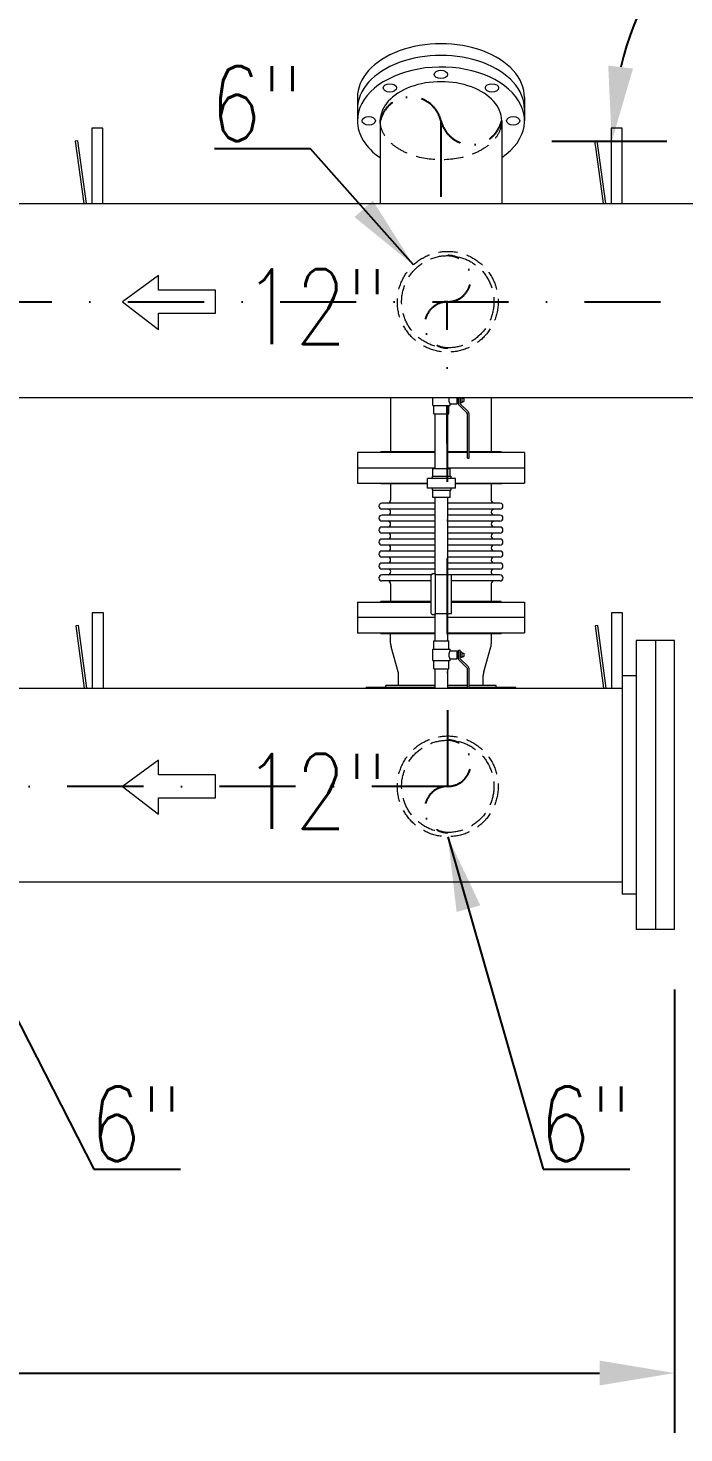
# Model space of a CAD drawing. Header units: millimetres. Extents: x -312439 to 477422, y -331570 to 212570.
# Drawn here: x 361220 to 362315, y 170198 to 172543 of the extents above; entities that cross this region are included whole.
import ezdxf

# ---------------------------------------------------------------- set-up
doc = ezdxf.new("R2010")
doc.units = ezdxf.units.MM
doc.linetypes.add('DASHDOT', pattern=[25.4, 12.7, -6.35, 0, -6.35])
doc.linetypes.add('HIDDEN', pattern=[9.525, 6.35, -3.175])
doc.layers.add('ARCONDTEXTO', color=4, linetype='Continuous')
doc.layers.add('TEXTO FORMATO', color=4, linetype='Continuous')
doc.styles.add('ROMAND', font='ROMAND.SHX')
doc.styles.add('ROMANS', font='romans.shx', dxfattribs={"height": 187.5})
doc.dimstyles.new('1-50 (MILIMETRO)', dxfattribs={"dimscale": 0, "dimtxt": 125, "dimasz": 125, "dimexe": 100, "dimexo": 100, "dimgap": 50, "dimtad": 0, "dimdec": 0, "dimzin": 0, "dimdsep": 46, "dimtxsty": 'ROMAND', "dimcen": -390, "dimclrd": 1, "dimclre": 1, "dimclrt": 3, "dimadec": 0, "dimazin": 0, "dimtfac": 1, "dimtdec": 0, "dimtix": 1, "dimtmove": 2, "dimatfit": 2, "dimfxl": 1, "dimtvp": 1, "dimtolj": 1, "dimtzin": 0, "dimarcsym": 0})

# ---------------------------------------------------------------- blocks, each defined once
blk = doc.blocks.new('*D122')
at = {"color": 1, "lineweight": -2, "transparency": 16777216}
for p, q in [((362723.5, 172790.6), (362723.5, 172982.6)), ((362286.9, 172354), (362094.8, 172354))]:
    blk.add_line(p, q, dxfattribs=at)
blk.add_arc((362723.5, 172354), 528.6, 103.5802, 166.4198, dxfattribs=at)
at = {"color": 1, "transparency": 16777216}
for points in [[(362596.9, 172888.5), (362601.8, 172847.1), (362723.5, 172882.6)], [(362230.3, 172475.6), (362188.9, 172480.6), (362194.8, 172354)]]:
    blk.add_solid(points, dxfattribs=at)
at = {"layer": 'Defpoints', "color": 0, "transparency": 16777216}
for p in [(362459.2, 172811.8), (362723.5, 172690.6), (362386.9, 172354), (362723.5, 172354)]:
    blk.add_point(p, dxfattribs=at)
at = {"color": 3, "transparency": 16777216, "insert": (362261.3, 172816.2), "char_height": 125, "attachment_point": 5, "rotation": 45, "style": 'ROMAND'}
blk.add_mtext('\\A1;90°', dxfattribs=at)
blk = doc.blocks.new('*D64')
at = {"color": 1, "lineweight": -2, "transparency": 16777216}
for p, q in [((358303.6, 170937.8), (358303.6, 170197.5)), ((362299.4, 170937.8), (362299.4, 170197.5)), ((358428.6, 170297.5), (362174.4, 170297.5))]:
    blk.add_line(p, q, dxfattribs=at)
at = {"color": 1, "transparency": 16777216}
for points in [[(358428.6, 170318.3), (358428.6, 170276.7), (358303.6, 170297.5)], [(362174.4, 170318.3), (362174.4, 170276.7), (362299.4, 170297.5)]]:
    blk.add_solid(points, dxfattribs=at)
at = {"layer": 'Defpoints', "color": 0, "transparency": 16777216}
for p in [(358303.6, 171037.8), (362299.4, 171037.8), (362299.4, 170297.5)]:
    blk.add_point(p, dxfattribs=at)
at = {"color": 3, "transparency": 16777216, "insert": (360301.5, 170422.5), "char_height": 125, "attachment_point": 5, "style": 'ROMAND'}
blk.add_mtext('\\A1;3996', dxfattribs=at)

msp = doc.modelspace()

# ---------------------------------------------------------------- linework, layer by layer
at = {"color": 5, "linetype": 'Continuous', "lineweight": 0}
for p, q in [((361770.151, 172427.418), (361770.151, 172388.503)), ((362049.151, 172427.418), (362049.151, 172388.503)), ((361808.151, 172388.503), (361808.151, 172250.377)), ((362011.151, 172388.503), (362011.151, 172250.377)), ((361326.677, 172375.875), (361326.677, 172250.377)), ((361345.187, 172375.875), (361326.677, 172375.875)), ((361345.187, 172250.377), (361345.187, 172375.875)), ((362193.635, 172375.875), (362193.635, 172250.377)), ((362212.146, 172375.875), (362193.635, 172375.875)), ((362212.146, 172250.377), (362212.146, 172375.875)), ((361303.573, 172354.843), (361299.212, 172354.247)), ((361299.212, 172354.247), (361313.426, 172250.377)), ((361317.868, 172250.377), (361303.573, 172354.843)), ((362170.532, 172354.843), (362166.171, 172354.247)), ((362166.171, 172354.247), (362168.069, 172340.376)), ((362168.069, 172340.376), (362180.384, 172250.377)), ((362184.827, 172250.377), (362170.532, 172354.843)), ((359401.634, 172250.377), (362386.868, 172250.377)), ((359401.634, 171926.577), (362715.707, 171926.577)), ((361825.501, 171926.577), (361825.501, 171836.027)), ((361896.179, 171912.89), (361896.179, 171926.577)), ((361936.169, 171926.577), (361936.169, 171915.913)), ((361936.169, 171925.191), (361938.894, 171925.191)), ((361936.169, 171919.589), (361938.894, 171919.589)), ((361938.894, 171914.671), (361938.894, 171926.577)), ((361941.844, 171915.893), (361941.844, 171926.577)), ((361941.844, 171925.191), (361942.31, 171925.191)), ((361941.844, 171919.589), (361942.31, 171919.589)), ((361942.31, 171917.745), (361942.31, 171926.577)), ((361944.243, 171917.745), (361942.31, 171917.745)), ((361944.243, 171926.577), (361944.243, 171917.745)), ((361944.243, 171925.191), (361947.91, 171925.191)), ((361944.243, 171919.589), (361947.91, 171919.589)), ((361947.91, 171925.191), (361947.91, 171919.589)), ((361993.801, 171836.027), (361993.801, 171926.577)), ((361896.179, 171912.89), (361924.823, 171912.89)), ((361898.001, 171898.89), (361898.001, 171912.89)), ((361898.001, 171898.89), (361923.001, 171898.89)), ((361899.851, 171807.269), (361899.851, 171898.89)), ((361921.151, 171807.269), (361921.151, 171898.89)), ((361923.001, 171898.89), (361923.001, 171912.89)), ((361924.823, 171915.913), (361936.169, 171915.913)), ((361924.823, 171912.89), (361924.823, 171915.913)), ((361952.868, 171900.696), (361938.894, 171914.671)), ((361954.954, 171902.782), (361941.844, 171915.893)), ((361954.051, 171825.04), (361954.051, 171897.841)), ((361957.001, 171825.04), (361957.001, 171897.841)), ((361899.851, 171834.427), (361770.151, 171834.427)), ((361770.151, 171834.427), (361770.151, 171783.627)), ((361809.751, 171836.027), (361808.151, 171834.427)), ((361809.751, 171836.027), (361899.851, 171836.027)), ((361921.151, 171836.027), (361954.051, 171836.027)), ((361954.051, 171834.427), (361921.151, 171834.427)), ((361954.051, 171825.04), (361957.001, 171825.04)), ((361957.001, 171836.027), (362009.551, 171836.027)), ((362049.151, 171834.427), (361957.001, 171834.427)), ((362009.551, 171836.027), (362011.151, 171834.427)), ((362049.151, 171834.427), (362049.151, 171783.627)), ((361770.151, 171809.027), (361899.851, 171809.027)), ((361924.823, 171807.269), (361896.179, 171807.269)), ((361896.179, 171794.899), (361896.179, 171807.269)), ((361921.151, 171809.027), (362049.151, 171809.027)), ((361924.823, 171794.899), (361924.823, 171807.269)), ((361770.151, 171783.627), (361886.97, 171783.627)), ((361809.751, 171782.027), (361808.151, 171783.627)), ((361886.97, 171782.027), (361809.751, 171782.027)), ((361825.651, 171782.027), (361825.651, 171755.004)), ((361934.032, 171791.269), (361886.97, 171791.269)), ((361886.97, 171775.269), (361886.97, 171791.269)), ((361894.978, 171794.899), (361926.024, 171794.899)), ((361894.978, 171794.899), (361894.978, 171791.269)), ((361926.024, 171794.899), (361926.024, 171791.269)), ((361934.032, 171775.269), (361934.032, 171791.269)), ((361934.032, 171783.627), (362049.151, 171783.627)), ((362009.551, 171782.027), (361934.032, 171782.027)), ((361993.651, 171782.027), (361993.651, 171755.004)), ((362009.551, 171782.027), (362011.151, 171783.627)), ((361934.032, 171775.269), (361886.97, 171775.269)), ((361894.978, 171775.269), (361894.978, 171771.638)), ((361894.978, 171771.638), (361926.024, 171771.638)), ((361896.179, 171759.269), (361896.179, 171771.638)), ((361924.823, 171759.269), (361896.179, 171759.269)), ((361899.851, 171630.698), (361899.851, 171759.269)), ((361921.151, 171630.698), (361921.151, 171759.269)), ((361924.823, 171759.269), (361924.823, 171771.638)), ((361926.024, 171775.269), (361926.024, 171771.638)), ((361899.851, 171750.004), (361811.144, 171750.004)), ((361899.851, 171740.004), (361811.144, 171740.004)), ((361899.851, 171730.004), (361811.144, 171730.004)), ((362008.158, 171750.004), (361921.151, 171750.004)), ((362008.158, 171740.004), (361921.151, 171740.004)), ((362008.158, 171730.004), (361921.151, 171730.004)), ((361899.851, 171720.004), (361811.144, 171720.004)), ((361899.851, 171710.004), (361811.144, 171710.004)), ((362008.158, 171720.004), (361921.151, 171720.004)), ((362008.158, 171710.004), (361921.151, 171710.004)), ((361899.851, 171700.004), (361811.144, 171700.004)), ((361899.851, 171690.004), (361811.144, 171690.004)), ((362008.158, 171700.004), (361921.151, 171700.004)), ((362008.158, 171690.004), (361921.151, 171690.004)), ((361899.851, 171680.004), (361811.144, 171680.004)), ((361899.851, 171670.004), (361811.144, 171670.004)), ((361899.851, 171660.004), (361811.144, 171660.004)), ((362008.158, 171680.004), (361921.151, 171680.004)), ((362008.158, 171670.004), (361921.151, 171670.004)), ((362008.158, 171660.004), (361921.151, 171660.004)), ((361899.851, 171650.004), (361811.144, 171650.004)), ((361899.851, 171640.004), (361811.144, 171640.004)), ((362008.158, 171650.004), (361921.151, 171650.004)), ((362008.158, 171640.004), (361921.151, 171640.004)), ((361893.592, 171630.242), (361811.144, 171630.242)), ((361893.592, 171620.004), (361811.144, 171620.004)), ((361825.651, 171615.004), (361825.651, 171586.027)), ((361893.592, 171565.786), (361893.592, 171630.611)), ((361893.865, 171631.124), (361895.501, 171632.228)), ((361895.609, 171632.261), (361899.803, 171632.261)), ((361899.803, 171632.261), (361899.803, 171564.136)), ((361899.803, 171630.698), (361927.101, 171630.698)), ((361927.101, 171565.698), (361927.101, 171630.698)), ((362008.158, 171630.242), (361927.101, 171630.242)), ((362008.158, 171620.004), (361927.101, 171620.004)), ((361993.651, 171615.004), (361993.651, 171586.027)), ((361327.527, 171566.725), (361327.527, 171441.227)), ((361346.037, 171566.725), (361327.527, 171566.725)), ((361346.037, 171441.227), (361346.037, 171566.725)), ((361770.151, 171584.427), (361893.592, 171584.427)), ((361770.151, 171584.427), (361770.151, 171533.627)), ((361809.751, 171586.027), (361808.151, 171584.427)), ((361893.592, 171586.027), (361809.751, 171586.027)), ((361893.865, 171565.273), (361895.501, 171564.169)), ((361899.803, 171565.698), (361927.101, 171565.698)), ((361899.851, 171520.198), (361899.851, 171565.698)), ((361921.151, 171520.198), (361921.151, 171565.698)), ((362009.551, 171586.027), (361927.101, 171586.027)), ((361927.101, 171584.427), (362049.151, 171584.427)), ((362009.551, 171586.027), (362011.151, 171584.427)), ((362049.151, 171584.427), (362049.151, 171533.627)), ((362194.485, 171566.725), (362194.485, 171441.227)), ((362212.996, 171566.725), (362194.485, 171566.725)), ((362212.996, 171461.827), (362212.996, 171566.725)), ((361304.423, 171545.693), (361300.062, 171545.097)), ((361300.062, 171545.097), (361314.276, 171441.227)), ((361318.718, 171441.227), (361304.423, 171545.693)), ((361899.851, 171559.027), (361770.151, 171559.027)), ((361895.609, 171564.136), (361899.803, 171564.136)), ((362049.151, 171559.027), (361921.151, 171559.027)), ((362171.382, 171545.693), (362167.021, 171545.097)), ((362167.021, 171545.097), (362181.234, 171441.227)), ((362185.677, 171441.227), (362171.382, 171545.693)), ((361770.151, 171533.627), (361899.851, 171533.627)), ((361809.751, 171532.027), (361808.151, 171533.627)), ((361899.851, 171532.027), (361809.751, 171532.027)), ((361825.501, 171516.219), (361825.501, 171532.027)), ((361898.001, 171520.198), (361923.001, 171520.198)), ((361898.001, 171506.198), (361898.001, 171520.198)), ((361921.151, 171533.627), (362049.151, 171533.627)), ((362009.551, 171532.027), (361921.151, 171532.027)), ((361923.001, 171506.198), (361923.001, 171520.198)), ((361993.801, 171516.219), (361993.801, 171532.027)), ((362009.551, 171532.027), (362011.151, 171533.627)), ((362235.781, 171520.827), (362235.781, 171037.827)), ((362299.381, 171520.827), (362235.781, 171520.827)), ((362267.581, 171520.827), (362267.581, 171037.827)), ((362299.381, 171037.827), (362299.381, 171520.827)), ((361838.132, 171468.398), (361826.37, 171509.955)), ((361896.179, 171506.198), (361924.823, 171506.198)), ((361896.179, 171487.198), (361896.179, 171506.198)), ((361924.823, 171503.175), (361924.823, 171506.198)), ((361924.823, 171503.175), (361936.169, 171503.175)), ((361936.169, 171503.175), (361936.169, 171490.222)), ((361936.169, 171499.499), (361938.894, 171499.499)), ((361938.894, 171504.392), (361941.844, 171504.392)), ((361938.894, 171488.979), (361938.894, 171504.392)), ((361941.844, 171490.201), (361941.844, 171504.392)), ((361941.844, 171499.499), (361942.31, 171499.499)), ((361942.31, 171492.054), (361942.31, 171501.343)), ((361944.243, 171501.343), (361942.31, 171501.343)), ((361944.243, 171501.343), (361944.243, 171492.054)), ((361944.243, 171499.499), (361947.91, 171499.499)), ((361947.91, 171499.499), (361947.91, 171493.898)), ((361981.17, 171468.398), (361992.932, 171509.955)), ((361896.179, 171487.198), (361924.823, 171487.198)), ((361898.001, 171473.198), (361898.001, 171487.198)), ((361898.001, 171473.198), (361923.001, 171473.198)), ((361899.851, 171441.227), (361899.851, 171473.198)), ((361921.151, 171441.227), (361921.151, 171473.198)), ((361923.001, 171473.198), (361923.001, 171487.198)), ((361924.823, 171490.222), (361936.169, 171490.222)), ((361924.823, 171487.198), (361924.823, 171490.222)), ((361936.169, 171493.898), (361938.894, 171493.898)), ((361952.868, 171475.005), (361938.894, 171488.979)), ((361941.844, 171493.898), (361942.31, 171493.898)), ((361954.954, 171477.091), (361941.844, 171490.201)), ((361944.243, 171492.054), (361942.31, 171492.054)), ((361944.243, 171493.898), (361947.91, 171493.898)), ((361954.051, 171441.227), (361954.051, 171472.15)), ((361957.001, 171441.227), (361957.001, 171472.15)), ((361839.001, 171445.327), (361839.001, 171462.135)), ((361980.301, 171445.327), (361980.301, 171462.135)), ((362211.981, 171461.827), (362211.981, 171096.827)), ((362235.781, 171461.827), (362211.981, 171461.827)), ((359012.62, 171441.227), (362211.981, 171441.227)), ((361899.851, 171442.327), (361784.651, 171442.327)), ((361784.651, 171441.227), (361784.651, 171442.327)), ((361899.851, 171445.327), (361817.651, 171445.327)), ((361817.651, 171442.327), (361817.651, 171445.327)), ((361954.051, 171445.327), (361921.151, 171445.327)), ((361954.051, 171442.327), (361921.151, 171442.327)), ((362001.651, 171445.327), (361957.001, 171445.327)), ((362034.651, 171442.327), (361957.001, 171442.327)), ((362001.651, 171442.327), (362001.651, 171445.327)), ((362034.651, 171441.227), (362034.651, 171442.327)), ((358391.016, 171117.427), (362211.981, 171117.427)), ((362235.781, 171096.827), (362211.981, 171096.827)), ((362299.381, 171037.827), (362235.781, 171037.827)), ((362299.381, 171037.827), (362267.581, 171037.827))]:
    msp.add_line(p, q, dxfattribs=at)
at = {"color": 6, "linetype": 'DASHDOT', "ltscale": 10}
for p, q in [((361909.651, 172388.503), (361909.651, 172250.377)), ((359608.408, 172086.283), (362632.546, 172086.283)), ((361921.048, 171277.133), (361919.933, 172086.283)), ((361921.048, 171277.133), (358713.865, 171277.133))]:
    msp.add_line(p, q, dxfattribs=at)
at = {"color": 1, "linetype": 'Continuous', "lineweight": 0}
for p, q in [((361438.182, 172130.137), (361378.104, 172086.283)), ((361438.182, 172105.46), (361438.182, 172130.137)), ((361533.502, 172105.46), (361438.182, 172105.46)), ((361533.502, 172067.105), (361533.502, 172105.46)), ((361378.104, 172086.283), (361438.182, 172039.983)), ((361438.182, 172067.105), (361533.502, 172067.105)), ((361438.182, 172039.983), (361438.182, 172067.105)), ((361438.182, 171320.988), (361378.104, 171277.133)), ((361438.182, 171296.311), (361438.182, 171320.988)), ((361533.502, 171296.311), (361438.182, 171296.311)), ((361533.502, 171257.956), (361533.502, 171296.311)), ((361378.104, 171277.133), (361438.182, 171230.834)), ((361438.182, 171257.956), (361533.502, 171257.956)), ((361438.182, 171230.834), (361438.182, 171257.956))]:
    msp.add_line(p, q, dxfattribs=at)
at = {"color": 1, "linetype": 'HIDDEN', "lineweight": 0, "ltscale": 5}
for centre, radius in [((361921.048, 172086.283), 84.15), ((361921.048, 172086.283), 77.04), ((361921.048, 171277.133), 84.15), ((361921.048, 171277.133), 77.04)]:
    msp.add_circle(centre, radius, dxfattribs=at)
at = {"color": 6, "linetype": 'DASHDOT', "ltscale": 4}
for centre, radius, start, end in [((361858.901, 172376.273), 52.203, 13.549096, 166.450904), ((361960.401, 172400.733), 52.203, 193.549096, 346.450904), ((361921.048, 172124.803), 38.52, 270, 90), ((361921.048, 172047.763), 38.52, 90, 270), ((361921.048, 171315.653), 38.52, 270, 90), ((361921.048, 171238.613), 38.52, 90, 270)]:
    msp.add_arc(centre, radius, start, end, dxfattribs=at)
at = {"color": 5, "linetype": 'Continuous', "lineweight": 0}
for centre, radius, start, end in [((361950.013, 171897.841), 4.038, 0, 45), ((361950.013, 171897.841), 6.988, 0, 45), ((361820.651, 171755.004), 5, 270, 0), ((361998.651, 171755.004), 5, 180, 270), ((361811.144, 171745.004), 5, 90, 270), ((361811.144, 171725.004), 5, 90, 270), ((361820.651, 171735.004), 5, 270, 90), ((361998.651, 171735.004), 5, 90, 270), ((362008.158, 171745.004), 5, 270, 90), ((362008.158, 171725.004), 5, 270, 90), ((361811.144, 171705.004), 5, 90, 270), ((361820.651, 171715.004), 5, 270, 90), ((361998.651, 171715.004), 5, 90, 270), ((362008.158, 171705.004), 5, 270, 90), ((361811.144, 171685.004), 5, 90, 270), ((361820.651, 171695.004), 5, 270, 90), ((361998.651, 171695.004), 5, 90, 270), ((362008.158, 171685.004), 5, 270, 90), ((361811.144, 171665.004), 5, 90, 270), ((361820.651, 171675.004), 5, 270, 90), ((361820.651, 171655.004), 5, 270, 90), ((361998.651, 171675.004), 5, 90, 270), ((361998.651, 171655.004), 5, 90, 270), ((362008.158, 171665.004), 5, 270, 90), ((361811.144, 171645.004), 5, 90, 270), ((361820.777, 171635.004), 5.002, 287.829397, 88.562061), ((361998.526, 171635.004), 5.002, 91.437939, 252.170603), ((362008.158, 171645.004), 5, 270, 90), ((361811.144, 171625.123), 5.119, 90, 270), ((361820.651, 171615.004), 5, 0, 90), ((361894.211, 171630.611), 0.619, 123.997812, 180), ((361895.609, 171632.068), 0.193, 90, 123.997811), ((361998.651, 171615.004), 5, 90, 180), ((362008.158, 171625.123), 5.119, 270, 90), ((361894.211, 171565.786), 0.619, 180, 236.002188), ((361895.609, 171564.329), 0.193, 236.002189, 270), ((361848.501, 171516.219), 23, 180, 195.802514), ((361970.801, 171516.219), 23, 344.197486, 0), ((361950.013, 171472.15), 4.038, 0, 45), ((361950.013, 171472.15), 6.988, 0, 45), ((361816.001, 171462.135), 23, 0, 15.802514), ((362003.301, 171462.135), 23, 164.197486, 180)]:
    msp.add_arc(centre, radius, start, end, dxfattribs=at)
for centre, major_axis, start_param, end_param in [((361909.651, 172427.418), (-139.5, 0), 3.14159265, 6.28318531), ((361909.651, 172407.96), (-139.5, 0), 3.14159265, 6.28318531), ((361909.651, 172388.503), (-139.5, 0), 2.38561113, 6.28318531), ((361909.651, 172388.503), (-101.5, 0), 3.14159265, 6.28318531), ((361909.651, 172388.503), (-139.5, 0), 0, 0.75598152)]:
    msp.add_ellipse(centre, major_axis=major_axis, ratio=0.64278761, start_param=start_param, end_param=end_param, dxfattribs=at)
for centre in [(361909.651, 172465.959), (361824.445, 172443.272), (361994.857, 172443.272), (361789.151, 172388.503), (362030.151, 172388.503)]:
    msp.add_ellipse(centre, major_axis=(-11.1, 0), ratio=0.64278761, dxfattribs=at)
at = {"color": 1, "linetype": 'HIDDEN', "lineweight": 0, "ltscale": 5, "extrusion": (0, 0, -1)}
msp.add_ellipse((361909.651, 172388.503), major_axis=(-101.5, 0), ratio=0.64278761, start_param=3.14159265, end_param=6.28318531, dxfattribs=at)
at = {"color": 5, "linetype": 'Continuous', "lineweight": 0}
for points, knots in [([(361923.275, 171922.39), (361923.275, 171922.804), (361923.296, 171923.229), (361923.378, 171924.071), (361923.44, 171924.487), (361923.593, 171925.283), (361923.683, 171925.663), (361923.833, 171926.211), (361923.888, 171926.399), (361923.944, 171926.577)], [0, 0, 0, 0, 1.24074145, 1.24074145, 2.4814829, 2.4814829, 3.72222435, 3.72222435, 4.42137472, 4.42137472, 4.42137472, 4.42137472]), ([(361924.823, 171915.913), (361924.823, 171915.913), (361924.805, 171915.954), (361924.73, 171916.12), (361924.674, 171916.247), (361924.534, 171916.58), (361924.449, 171916.786), (361924.265, 171917.259), (361924.167, 171917.526), (361923.975, 171918.095), (361923.875, 171918.416), (361923.683, 171919.117), (361923.593, 171919.497), (361923.44, 171920.293), (361923.378, 171920.709), (361923.296, 171921.551), (361923.275, 171921.976), (361923.275, 171922.39)], [29.7519858, 29.7519858, 29.7519858, 29.7519858, 30.99057651, 30.99057651, 32.22916721, 32.22916721, 33.46775791, 33.46775791, 34.70634861, 34.70634861, 35.94709006, 35.94709006, 37.18783151, 37.18783151, 38.42857296, 38.42857296, 39.66931441, 39.66931441, 39.66931441, 39.66931441]), ([(361923.275, 171496.698), (361923.275, 171497.112), (361923.296, 171497.537), (361923.378, 171498.379), (361923.44, 171498.796), (361923.593, 171499.591), (361923.683, 171499.971), (361923.875, 171500.672), (361923.975, 171500.994), (361924.167, 171501.562), (361924.265, 171501.83), (361924.449, 171502.303), (361924.534, 171502.509), (361924.674, 171502.841), (361924.73, 171502.968), (361924.805, 171503.135), (361924.823, 171503.175), (361924.823, 171503.175)], [0, 0, 0, 0, 1.24074145, 1.24074145, 2.4814829, 2.4814829, 3.72222435, 3.72222435, 4.9629658, 4.9629658, 6.2015565, 6.2015565, 7.4401472, 7.4401472, 8.6787379, 8.6787379, 9.9173286, 9.9173286, 9.9173286, 9.9173286]), ([(361924.823, 171490.222), (361924.823, 171490.222), (361924.805, 171490.262), (361924.73, 171490.429), (361924.674, 171490.556), (361924.534, 171490.888), (361924.449, 171491.094), (361924.265, 171491.567), (361924.167, 171491.835), (361923.975, 171492.403), (361923.875, 171492.725), (361923.683, 171493.426), (361923.593, 171493.806), (361923.44, 171494.601), (361923.378, 171495.018), (361923.296, 171495.86), (361923.275, 171496.285), (361923.275, 171496.698)], [29.7519858, 29.7519858, 29.7519858, 29.7519858, 30.99057651, 30.99057651, 32.22916721, 32.22916721, 33.46775791, 33.46775791, 34.70634861, 34.70634861, 35.94709006, 35.94709006, 37.18783151, 37.18783151, 38.42857296, 38.42857296, 39.66931441, 39.66931441, 39.66931441, 39.66931441])]:
    msp.add_open_spline(points, degree=3, knots=knots, dxfattribs=at)

# ---------------------------------------------------------------- texts
at = {"layer": 'ARCONDTEXTO', "linetype": 'Continuous', "lineweight": -3, "style": 'ROMANS', "width": 0.8}
for s, p in [('6"', (361524.578, 172354.617)), ('12"', (361580.402, 172015.475)), ('12"', (361580.402, 171206.326)), ('6"', (361323.388, 170651.006)), ('6"', (362073.614, 170651.006))]:
    msp.add_text(s, height=125, dxfattribs=at).set_placement(p)

# ---------------------------------------------------------------- dimensions: what is measured, and where the dimension line sits
dim = msp.add_angular_dim_3p(base=(362459.158, 172811.775), center=(362723.468, 172353.976), p1=(362723.468, 172690.576), p2=(362386.868, 172353.976), dimstyle='1-50 (MILIMETRO)', override={"dimscale": 1})
dim.commit()
dim.dimension.update_dxf_attribs({"geometry": '*D122', "text_midpoint": (362261.288, 172816.156)})
dim = msp.add_linear_dim(base=(362299.381, 170297.514), p1=(358303.616, 171037.827), p2=(362299.381, 171037.827), dimstyle='1-50 (MILIMETRO)', override={"dimscale": 1})
dim.commit()
dim.dimension.update_dxf_attribs({"geometry": '*D64', "text_midpoint": (360301.499, 170422.514)})

# ---------------------------------------------------------------- leaders
at = {"layer": 'TEXTO FORMATO'}
for points in [[(361863.569, 172147.742), (361691.775, 172341.732), (361531.495, 172341.732)], [(361042.861, 171199.853), (361330.306, 170638.121), (361474.722, 170638.121)], [(361921.048, 171192.983), (362080.531, 170638.121), (362224.947, 170638.121)]]:
    msp.add_leader(points, dimstyle='1-50 (MILIMETRO)', override={"dimscale": 1}, dxfattribs=at)

doc.saveas('drawing.dxf')
